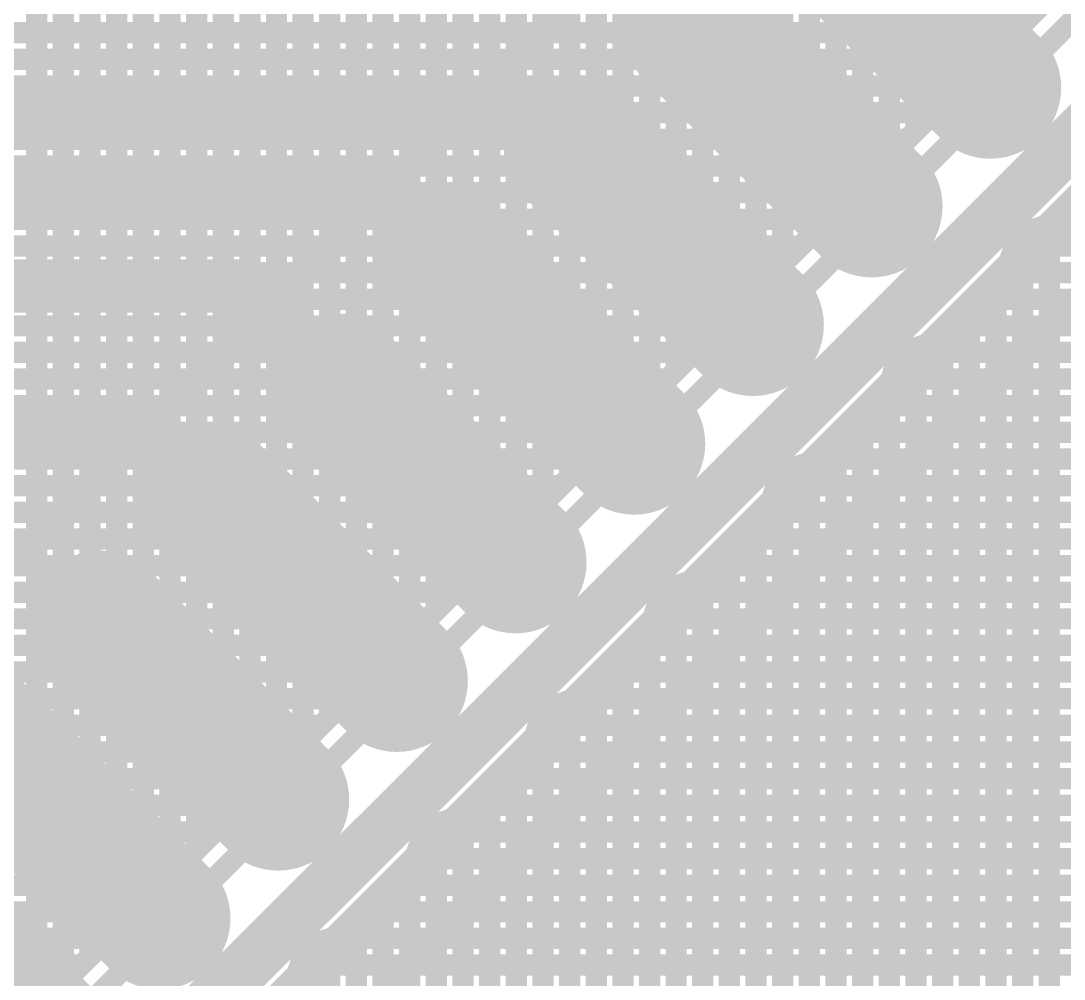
# Model space of a CAD drawing. Header units: millimetres. Extents: x 1.42 to 3.4, y 1.21 to 3.22.
# Drawn here: x 2.497 to 2.6928, y 2.1624 to 2.3422 of the extents above; entities that cross this region are included whole.
import ezdxf

# ---------------------------------------------------------------- set-up
doc = ezdxf.new("R2010")
doc.units = ezdxf.units.MM
doc.header["$MEASUREMENT"] = 0
for name, color, linetype in [('BottomLayer', 5, 'Continuous'), ('Mechanical13', 56, 'Continuous'), ('Mechanical15', 56, 'Continuous'), ('TopLayer', 1, 'Continuous'), ('TopOverlay', 2, 'Continuous'), ('TopPaste', 8, 'Continuous'), ('TopSolder', 216, 'Continuous')]:
    doc.layers.add(name, color=color, linetype=linetype)

# ---------------------------------------------------------------- blocks, each defined once
blk = doc.blocks.new('44ML_N_21')
at = {"layer": 'Mechanical13', "const_width": 0.00394}
blk.add_lwpolyline([(-0.19685, 0.19685), (0.19685, 0.19685)], dxfattribs=at)
at = {"layer": 'Mechanical15', "const_width": 0.00394}
blk.add_lwpolyline([(-0.26575, 0.26575), (0.26575, 0.26575)], dxfattribs=at)
at = {"layer": 'TopLayer', "const_width": 0.02165}
for points in [[(-0.09449, 0.24606), (-0.09449, 0.19882)], [(-0.06299, 0.24606), (-0.06299, 0.19882)], [(-0.0315, 0.24606), (-0.0315, 0.19882)], [(0, 0.24606), (0, 0.19882)], [(0.0315, 0.24606), (0.0315, 0.19882)], [(0.06299, 0.24606), (0.06299, 0.19882)], [(0.09449, 0.24606), (0.09449, 0.19882)], [(0.12598, 0.24606), (0.12598, 0.19882)], [(0.15748, 0.24606), (0.15748, 0.19882)]]:
    blk.add_lwpolyline(points, dxfattribs=at)
at = {"layer": 'TopLayer', "const_width": 0.01083}
for points in [[(-0.06841, 0.24606, 1), (-0.05758, 0.24606, 1)], [(-0.03691, 0.24606, 1), (-0.02608, 0.24606, 1)], [(-0.00541, 0.24606, 1), (0.00541, 0.24606, 1)], [(0.02608, 0.24606, 1), (0.03691, 0.24606, 1)], [(0.05758, 0.24606, 1), (0.06841, 0.24606, 1)], [(0.08907, 0.24606, 1), (0.0999, 0.24606, 1)], [(0.12057, 0.24606, 1), (0.1314, 0.24606, 1)], [(-0.06841, 0.19882, 1), (-0.05758, 0.19882, 1)], [(-0.03691, 0.19882, 1), (-0.02608, 0.19882, 1)], [(-0.00541, 0.19882, 1), (0.00541, 0.19882, 1)], [(0.02608, 0.19882, 1), (0.03691, 0.19882, 1)], [(0.05758, 0.19882, 1), (0.06841, 0.19882, 1)], [(0.08907, 0.19882, 1), (0.0999, 0.19882, 1)], [(0.12057, 0.19882, 1), (0.1314, 0.19882, 1)], [(0.15207, 0.19882, 1), (0.16289, 0.19882, 1)]]:
    blk.add_lwpolyline(points, format="xyb", close=True, dxfattribs=at)
at = {"layer": 'TopOverlay', "const_width": 0.00787}
blk.add_lwpolyline([(-0.17126, 0.17126), (0.17126, 0.17126)], dxfattribs=at)
at = {"layer": 'TopPaste', "const_width": 0.02165}
for points in [[(-0.09449, 0.24606), (-0.09449, 0.19882)], [(-0.06299, 0.24606), (-0.06299, 0.19882)], [(-0.0315, 0.24606), (-0.0315, 0.19882)], [(0, 0.24606), (0, 0.19882)], [(0.0315, 0.24606), (0.0315, 0.19882)], [(0.06299, 0.24606), (0.06299, 0.19882)], [(0.09449, 0.24606), (0.09449, 0.19882)], [(0.12598, 0.24606), (0.12598, 0.19882)], [(0.15748, 0.24606), (0.15748, 0.19882)]]:
    blk.add_lwpolyline(points, dxfattribs=at)
at = {"layer": 'TopPaste', "const_width": 0.01083}
for points in [[(-0.06841, 0.24606, 1), (-0.05758, 0.24606, 1)], [(-0.03691, 0.24606, 1), (-0.02608, 0.24606, 1)], [(-0.00541, 0.24606, 1), (0.00541, 0.24606, 1)], [(0.02608, 0.24606, 1), (0.03691, 0.24606, 1)], [(0.05758, 0.24606, 1), (0.06841, 0.24606, 1)], [(0.08907, 0.24606, 1), (0.0999, 0.24606, 1)], [(0.12057, 0.24606, 1), (0.1314, 0.24606, 1)], [(-0.06841, 0.19882, 1), (-0.05758, 0.19882, 1)], [(-0.03691, 0.19882, 1), (-0.02608, 0.19882, 1)], [(-0.00541, 0.19882, 1), (0.00541, 0.19882, 1)], [(0.02608, 0.19882, 1), (0.03691, 0.19882, 1)], [(0.05758, 0.19882, 1), (0.06841, 0.19882, 1)], [(0.08907, 0.19882, 1), (0.0999, 0.19882, 1)], [(0.12057, 0.19882, 1), (0.1314, 0.19882, 1)], [(0.15207, 0.19882, 1), (0.16289, 0.19882, 1)]]:
    blk.add_lwpolyline(points, format="xyb", close=True, dxfattribs=at)
at = {"layer": 'TopSolder', "const_width": 0.02665}
for points in [[(-0.09449, 0.24606), (-0.09449, 0.19882)], [(-0.06299, 0.24606), (-0.06299, 0.19882)], [(-0.0315, 0.24606), (-0.0315, 0.19882)], [(0, 0.24606), (0, 0.19882)], [(0.0315, 0.24606), (0.0315, 0.19882)], [(0.06299, 0.24606), (0.06299, 0.19882)], [(0.09449, 0.24606), (0.09449, 0.19882)], [(0.12598, 0.24606), (0.12598, 0.19882)], [(0.15748, 0.24606), (0.15748, 0.19882)]]:
    blk.add_lwpolyline(points, dxfattribs=at)
at = {"layer": 'TopSolder', "const_width": 0.01333}
for points in [[(-0.06966, 0.24606, 1), (-0.05633, 0.24606, 1)], [(-0.03816, 0.24606, 1), (-0.02483, 0.24606, 1)], [(-0.00666, 0.24606, 1), (0.00666, 0.24606, 1)], [(0.02483, 0.24606, 1), (0.03816, 0.24606, 1)], [(0.05633, 0.24606, 1), (0.06966, 0.24606, 1)], [(0.08782, 0.24606, 1), (0.10115, 0.24606, 1)], [(0.11932, 0.24606, 1), (0.13265, 0.24606, 1)], [(-0.10115, 0.19882, 1), (-0.08782, 0.19882, 1)], [(-0.06966, 0.19882, 1), (-0.05633, 0.19882, 1)], [(-0.03816, 0.19882, 1), (-0.02483, 0.19882, 1)], [(-0.00666, 0.19882, 1), (0.00666, 0.19882, 1)], [(0.02483, 0.19882, 1), (0.03816, 0.19882, 1)], [(0.05633, 0.19882, 1), (0.06966, 0.19882, 1)], [(0.08782, 0.19882, 1), (0.10115, 0.19882, 1)], [(0.11932, 0.19882, 1), (0.13265, 0.19882, 1)], [(0.15082, 0.19882, 1), (0.16414, 0.19882, 1)]]:
    blk.add_lwpolyline(points, format="xyb", close=True, dxfattribs=at)

msp = doc.modelspace()

# ---------------------------------------------------------------- linework, layer by layer
at = {"layer": 'BottomLayer'}
for points, const_width in [([(2.5, 2.15661), (2.5, 2.618)], 0.004), ([(2.505, 2.16161), (2.505, 2.618)], 0.004), ([(2.51, 2.16661), (2.51, 2.618)], 0.004), ([(2.515, 2.17161), (2.515, 2.618)], 0.004), ([(2.52, 2.17661), (2.52, 2.618)], 0.004), ([(2.525, 2.18161), (2.525, 2.618)], 0.004), ([(2.53, 2.18661), (2.53, 2.618)], 0.004), ([(2.535, 2.19161), (2.535, 2.618)], 0.004), ([(2.54, 2.19661), (2.54, 2.618)], 0.004), ([(2.545, 2.20161), (2.545, 2.618)], 0.004), ([(2.55, 2.20661), (2.55, 2.618)], 0.004), ([(2.555, 2.21161), (2.555, 2.618)], 0.004), ([(2.56, 2.21661), (2.56, 2.618)], 0.004), ([(2.565, 2.22161), (2.565, 2.618)], 0.004), ([(2.57, 2.22661), (2.57, 2.618)], 0.004), ([(2.575, 2.23161), (2.575, 2.618)], 0.004), ([(2.58, 2.23661), (2.58, 2.618)], 0.004), ([(2.585, 2.24161), (2.585, 2.618)], 0.004), ([(2.59, 2.24661), (2.59, 2.618)], 0.004), ([(2.595, 2.25161), (2.595, 2.618)], 0.004), ([(2.6, 2.25661), (2.6, 2.618)], 0.004), ([(2.605, 2.26161), (2.605, 2.618)], 0.004), ([(2.61, 2.26661), (2.61, 2.618)], 0.004), ([(2.615, 2.27161), (2.615, 2.618)], 0.004), ([(2.62, 2.27661), (2.62, 2.618)], 0.004), ([(2.625, 2.28161), (2.625, 2.618)], 0.004), ([(2.63, 2.28661), (2.63, 2.618)], 0.004), ([(2.635, 2.29161), (2.635, 2.618)], 0.004), ([(2.64, 2.29661), (2.64, 2.618)], 0.004), ([(2.645, 2.30161), (2.645, 2.618)], 0.004), ([(2.65, 2.30661), (2.65, 2.618)], 0.004), ([(2.655, 2.31161), (2.655, 2.618)], 0.004), ([(2.66, 2.31661), (2.66, 2.618)], 0.004), ([(2.665, 2.32161), (2.665, 2.618)], 0.004), ([(2.67, 2.32661), (2.67, 2.618)], 0.004), ([(2.675, 2.33161), (2.675, 2.618)], 0.004), ([(2.68, 2.33661), (2.68, 2.618)], 0.004), ([(2.685, 2.34161), (2.685, 2.618)], 0.004), ([(2.38889, 2.0455), (2.78308, 2.4397)], 0.004), ([(2.398, 2.0235), (2.812, 2.4375)], 0.01), ([(2.4136, 2.00798), (2.8142, 2.40858)], 0.004), ([(2.3155, 2.34), (2.68339, 2.34)], 0.004), ([(2.3155, 2.335), (2.67839, 2.335)], 0.004), ([(2.3155, 2.33), (2.67339, 2.33)], 0.004), ([(2.3155, 2.325), (2.66839, 2.325)], 0.004), ([(2.3155, 2.32), (2.66339, 2.32)], 0.004), ([(2.3155, 2.315), (2.65839, 2.315)], 0.004), ([(2.3155, 2.31), (2.65339, 2.31)], 0.004), ([(2.3155, 2.305), (2.64839, 2.305)], 0.004), ([(2.3155, 2.3), (2.64339, 2.3)], 0.004), ([(2.3155, 2.295), (2.63839, 2.295)], 0.004), ([(2.3155, 2.29), (2.63339, 2.29)], 0.004), ([(2.3155, 2.285), (2.62839, 2.285)], 0.004), ([(2.69061, 2.285), (2.953, 2.285)], 0.004), ([(2.69, 1.631), (2.69, 2.28439)], 0.004), ([(2.3155, 2.28), (2.62339, 2.28)], 0.004), ([(2.685, 1.631), (2.685, 2.27939)], 0.004), ([(2.68561, 2.28), (2.953, 2.28)], 0.004), ([(2.3155, 2.275), (2.61839, 2.275)], 0.004), ([(2.68061, 2.275), (2.953, 2.275)], 0.004), ([(2.68, 1.631), (2.68, 2.27439)], 0.004), ([(2.3155, 2.27), (2.61339, 2.27)], 0.004), ([(2.675, 1.631), (2.675, 2.26939)], 0.004), ([(2.67561, 2.27), (2.953, 2.27)], 0.004), ([(2.3155, 2.265), (2.60839, 2.265)], 0.004), ([(2.67, 1.631), (2.67, 2.26439)], 0.004), ([(2.67061, 2.265), (2.953, 2.265)], 0.004), ([(2.3155, 2.26), (2.60339, 2.26)], 0.004), ([(2.665, 1.631), (2.665, 2.25939)], 0.004), ([(2.66561, 2.26), (2.953, 2.26)], 0.004), ([(2.3155, 2.255), (2.59839, 2.255)], 0.004), ([(2.66, 1.631), (2.66, 2.25439)], 0.004), ([(2.66061, 2.255), (2.95081, 2.255)], 0.004), ([(2.3155, 2.25), (2.59339, 2.25)], 0.004), ([(2.65561, 2.25), (2.94817, 2.25)], 0.004), ([(2.655, 1.631), (2.655, 2.24939)], 0.004), ([(2.3155, 2.245), (2.58839, 2.245)], 0.004), ([(2.65, 1.631), (2.65, 2.24439)], 0.004), ([(2.65061, 2.245), (2.94663, 2.245)], 0.004), ([(2.3155, 2.24), (2.58339, 2.24)], 0.004), ([(2.64561, 2.24), (2.94602, 2.24)], 0.004), ([(2.645, 1.631), (2.645, 2.23939)], 0.004), ([(2.3155, 2.235), (2.57839, 2.235)], 0.004), ([(2.64, 1.631), (2.64, 2.23439)], 0.004), ([(2.64061, 2.235), (2.94628, 2.235)], 0.004), ([(2.3155, 2.23), (2.57339, 2.23)], 0.004), ([(2.63561, 2.23), (2.94743, 2.23)], 0.004), ([(2.635, 1.631), (2.635, 2.22939)], 0.004), ([(2.3155, 2.225), (2.56839, 2.225)], 0.004), ([(2.63, 1.631), (2.63, 2.22439)], 0.004), ([(2.63061, 2.225), (2.9496, 2.225)], 0.004), ([(2.3155, 2.22), (2.56339, 2.22)], 0.004), ([(2.625, 1.631), (2.625, 2.21939)], 0.004), ([(2.62561, 2.22), (2.95309, 2.22)], 0.004), ([(2.3155, 2.215), (2.55839, 2.215)], 0.004), ([(2.62, 1.631), (2.62, 2.21439)], 0.004), ([(2.62061, 2.215), (2.95872, 2.215)], 0.004), ([(2.3155, 2.21), (2.55339, 2.21)], 0.004), ([(2.615, 1.79472), (2.615, 2.20939)], 0.004), ([(2.61561, 2.21), (2.975, 2.21)], 0.004), ([(2.3155, 2.205), (2.54839, 2.205)], 0.004), ([(2.61061, 2.205), (3.384, 2.205)], 0.004), ([(2.61, 1.80142), (2.61, 2.20439)], 0.004), ([(2.3155, 2.2), (2.54339, 2.2)], 0.004), ([(2.605, 1.80542), (2.605, 2.19939)], 0.004), ([(2.60561, 2.2), (3.384, 2.2)], 0.004), ([(2.3155, 2.195), (2.53839, 2.195)], 0.004), ([(2.60061, 2.195), (3.384, 2.195)], 0.004), ([(2.6, 1.80794), (2.6, 2.19439)], 0.004), ([(2.3155, 2.19), (2.53339, 2.19)], 0.004), ([(2.595, 1.80938), (2.595, 2.18939)], 0.004), ([(2.59561, 2.19), (3.384, 2.19)], 0.004), ([(2.3155, 2.185), (2.52839, 2.185)], 0.004), ([(2.59061, 2.185), (3.384, 2.185)], 0.004), ([(2.59, 1.81152), (2.59, 2.18439)], 0.004), ([(2.3155, 2.18), (2.52339, 2.18)], 0.004), ([(2.585, 1.81652), (2.585, 2.17939)], 0.004), ([(2.58561, 2.18), (3.384, 2.18)], 0.004), ([(2.3155, 2.175), (2.51839, 2.175)], 0.004), ([(2.58, 1.82152), (2.58, 2.17439)], 0.004), ([(2.58061, 2.175), (3.384, 2.175)], 0.004), ([(2.3155, 2.17), (2.51339, 2.17)], 0.004), ([(2.575, 1.82652), (2.575, 2.16939)], 0.004), ([(2.57561, 2.17), (3.384, 2.17)], 0.004), ([(2.3155, 2.165), (2.50839, 2.165)], 0.004), ([(2.57, 1.83147), (2.57, 2.16439)], 0.004), ([(2.57061, 2.165), (3.384, 2.165)], 0.004)]:
    msp.add_lwpolyline(points, dxfattribs=dict(at, const_width=const_width))
at = {"layer": 'BottomLayer', "const_width": 0.002}
for points in [[(2.684, 2.34161, 1), (2.686, 2.34161, 1)], [(2.68239, 2.34, 1), (2.68439, 2.34, 1)], [(2.679, 2.33661, 1), (2.681, 2.33661, 1)], [(2.67739, 2.335, 1), (2.67939, 2.335, 1)], [(2.67239, 2.33, 1), (2.67439, 2.33, 1)], [(2.674, 2.33161, 1), (2.676, 2.33161, 1)], [(2.669, 2.32661, 1), (2.671, 2.32661, 1)], [(2.66739, 2.325, 1), (2.66939, 2.325, 1)], [(2.66239, 2.32, 1), (2.66439, 2.32, 1)], [(2.664, 2.32161, 1), (2.666, 2.32161, 1)], [(2.659, 2.31661, 1), (2.661, 2.31661, 1)], [(2.65739, 2.315, 1), (2.65939, 2.315, 1)], [(2.654, 2.31161, 1), (2.656, 2.31161, 1)], [(2.65239, 2.31, 1), (2.65439, 2.31, 1)], [(2.649, 2.30661, 1), (2.651, 2.30661, 1)], [(2.64739, 2.305, 1), (2.64939, 2.305, 1)], [(2.644, 2.30161, 1), (2.646, 2.30161, 1)], [(2.64239, 2.3, 1), (2.64439, 2.3, 1)], [(2.639, 2.29661, 1), (2.641, 2.29661, 1)], [(2.63739, 2.295, 1), (2.63939, 2.295, 1)], [(2.634, 2.29161, 1), (2.636, 2.29161, 1)], [(2.63239, 2.29, 1), (2.63439, 2.29, 1)], [(2.62739, 2.285, 1), (2.62939, 2.285, 1)], [(2.629, 2.28661, 1), (2.631, 2.28661, 1)], [(2.68961, 2.285, 1), (2.69161, 2.285, 1)], [(2.689, 2.28439, 1), (2.691, 2.28439, 1)], [(2.624, 2.28161, 1), (2.626, 2.28161, 1)], [(2.62239, 2.28, 1), (2.62439, 2.28, 1)], [(2.684, 2.27939, 1), (2.686, 2.27939, 1)], [(2.68461, 2.28, 1), (2.68661, 2.28, 1)], [(2.61739, 2.275, 1), (2.61939, 2.275, 1)], [(2.619, 2.27661, 1), (2.621, 2.27661, 1)], [(2.67961, 2.275, 1), (2.68161, 2.275, 1)], [(2.679, 2.27439, 1), (2.681, 2.27439, 1)], [(2.614, 2.27161, 1), (2.616, 2.27161, 1)], [(2.61239, 2.27, 1), (2.61439, 2.27, 1)], [(2.674, 2.26939, 1), (2.676, 2.26939, 1)], [(2.67461, 2.27, 1), (2.67661, 2.27, 1)], [(2.609, 2.26661, 1), (2.611, 2.26661, 1)], [(2.60739, 2.265, 1), (2.60939, 2.265, 1)], [(2.669, 2.26439, 1), (2.671, 2.26439, 1)], [(2.66961, 2.265, 1), (2.67161, 2.265, 1)], [(2.604, 2.26161, 1), (2.606, 2.26161, 1)], [(2.60239, 2.26, 1), (2.60439, 2.26, 1)], [(2.664, 2.25939, 1), (2.666, 2.25939, 1)], [(2.66461, 2.26, 1), (2.66661, 2.26, 1)], [(2.599, 2.25661, 1), (2.601, 2.25661, 1)], [(2.59739, 2.255, 1), (2.59939, 2.255, 1)], [(2.659, 2.25439, 1), (2.661, 2.25439, 1)], [(2.65961, 2.255, 1), (2.66161, 2.255, 1)], [(2.594, 2.25161, 1), (2.596, 2.25161, 1)], [(2.59239, 2.25, 1), (2.59439, 2.25, 1)], [(2.65461, 2.25, 1), (2.65661, 2.25, 1)], [(2.654, 2.24939, 1), (2.656, 2.24939, 1)], [(2.589, 2.24661, 1), (2.591, 2.24661, 1)], [(2.58739, 2.245, 1), (2.58939, 2.245, 1)], [(2.649, 2.24439, 1), (2.651, 2.24439, 1)], [(2.64961, 2.245, 1), (2.65161, 2.245, 1)], [(2.58239, 2.24, 1), (2.58439, 2.24, 1)], [(2.584, 2.24161, 1), (2.586, 2.24161, 1)], [(2.64461, 2.24, 1), (2.64661, 2.24, 1)], [(2.644, 2.23939, 1), (2.646, 2.23939, 1)], [(2.579, 2.23661, 1), (2.581, 2.23661, 1)], [(2.57739, 2.235, 1), (2.57939, 2.235, 1)], [(2.639, 2.23439, 1), (2.641, 2.23439, 1)], [(2.63961, 2.235, 1), (2.64161, 2.235, 1)], [(2.57239, 2.23, 1), (2.57439, 2.23, 1)], [(2.574, 2.23161, 1), (2.576, 2.23161, 1)], [(2.63461, 2.23, 1), (2.63661, 2.23, 1)], [(2.634, 2.22939, 1), (2.636, 2.22939, 1)], [(2.569, 2.22661, 1), (2.571, 2.22661, 1)], [(2.56739, 2.225, 1), (2.56939, 2.225, 1)], [(2.629, 2.22439, 1), (2.631, 2.22439, 1)], [(2.62961, 2.225, 1), (2.63161, 2.225, 1)], [(2.564, 2.22161, 1), (2.566, 2.22161, 1)], [(2.56239, 2.22, 1), (2.56439, 2.22, 1)], [(2.624, 2.21939, 1), (2.626, 2.21939, 1)], [(2.62461, 2.22, 1), (2.62661, 2.22, 1)], [(2.559, 2.21661, 1), (2.561, 2.21661, 1)], [(2.55739, 2.215, 1), (2.55939, 2.215, 1)], [(2.619, 2.21439, 1), (2.621, 2.21439, 1)], [(2.61961, 2.215, 1), (2.62161, 2.215, 1)], [(2.554, 2.21161, 1), (2.556, 2.21161, 1)], [(2.55239, 2.21, 1), (2.55439, 2.21, 1)], [(2.614, 2.20939, 1), (2.616, 2.20939, 1)], [(2.61461, 2.21, 1), (2.61661, 2.21, 1)], [(2.549, 2.20661, 1), (2.551, 2.20661, 1)], [(2.54739, 2.205, 1), (2.54939, 2.205, 1)], [(2.60961, 2.205, 1), (2.61161, 2.205, 1)], [(2.609, 2.20439, 1), (2.611, 2.20439, 1)], [(2.544, 2.20161, 1), (2.546, 2.20161, 1)], [(2.54239, 2.2, 1), (2.54439, 2.2, 1)], [(2.604, 2.19939, 1), (2.606, 2.19939, 1)], [(2.60461, 2.2, 1), (2.60661, 2.2, 1)], [(2.539, 2.19661, 1), (2.541, 2.19661, 1)], [(2.53739, 2.195, 1), (2.53939, 2.195, 1)], [(2.59961, 2.195, 1), (2.60161, 2.195, 1)], [(2.599, 2.19439, 1), (2.601, 2.19439, 1)], [(2.534, 2.19161, 1), (2.536, 2.19161, 1)], [(2.53239, 2.19, 1), (2.53439, 2.19, 1)], [(2.594, 2.18939, 1), (2.596, 2.18939, 1)], [(2.59461, 2.19, 1), (2.59661, 2.19, 1)], [(2.52739, 2.185, 1), (2.52939, 2.185, 1)], [(2.529, 2.18661, 1), (2.531, 2.18661, 1)], [(2.58961, 2.185, 1), (2.59161, 2.185, 1)], [(2.589, 2.18439, 1), (2.591, 2.18439, 1)], [(2.524, 2.18161, 1), (2.526, 2.18161, 1)], [(2.52239, 2.18, 1), (2.52439, 2.18, 1)], [(2.584, 2.17939, 1), (2.586, 2.17939, 1)], [(2.58461, 2.18, 1), (2.58661, 2.18, 1)], [(2.519, 2.17661, 1), (2.521, 2.17661, 1)], [(2.51739, 2.175, 1), (2.51939, 2.175, 1)], [(2.579, 2.17439, 1), (2.581, 2.17439, 1)], [(2.57961, 2.175, 1), (2.58161, 2.175, 1)], [(2.514, 2.17161, 1), (2.516, 2.17161, 1)], [(2.51239, 2.17, 1), (2.51439, 2.17, 1)], [(2.574, 2.16939, 1), (2.576, 2.16939, 1)], [(2.57461, 2.17, 1), (2.57661, 2.17, 1)], [(2.509, 2.16661, 1), (2.511, 2.16661, 1)], [(2.50739, 2.165, 1), (2.50939, 2.165, 1)], [(2.569, 2.16439, 1), (2.571, 2.16439, 1)], [(2.56961, 2.165, 1), (2.57161, 2.165, 1)], [(2.504, 2.16161, 1), (2.506, 2.16161, 1)]]:
    msp.add_lwpolyline(points, format="xyb", close=True, dxfattribs=at)
at = {"layer": 'TopLayer'}
for points, const_width in [([(2.55408, 2.41), (2.63996, 2.32412)], 0.015), ([(1.939, 2.325), (2.59454, 2.325)], 0.01), ([(2.59454, 2.325), (2.61769, 2.30185)], 0.01), ([(1.9785, 2.309), (2.566, 2.309)], 0.01), ([(2.566, 2.309), (2.59542, 2.27958)], 0.01), ([(2.69177, 2.305), (2.72456, 2.305)], 0.004), ([(2.685, 1.85296), (2.685, 2.30253)], 0.004), ([(2.69, 1.85134), (2.69, 2.30416)], 0.004), ([(2.68349, 2.3), (2.73285, 2.3)], 0.004), ([(2.021, 2.2925), (2.53796, 2.2925)], 0.01), ([(2.53796, 2.2925), (2.57315, 2.25731)], 0.01), ([(2.68157, 2.295), (2.73477, 2.295)], 0.004), ([(2.68, 1.86324), (2.68, 2.29226)], 0.004), ([(2.67837, 2.29), (2.73797, 2.29)], 0.004), ([(2.67315, 2.285), (2.74318, 2.285)], 0.004), ([(2.675, 1.86901), (2.675, 2.28648)], 0.004), ([(2.67, 1.8725), (2.67, 2.28299)], 0.004), ([(2.665, 1.87463), (2.665, 2.28087)], 0.004), ([(2.66174, 2.28), (2.75459, 2.28)], 0.004), ([(2.66031, 2.275), (2.75603, 2.275)], 0.004), ([(2.66, 1.88124), (2.66, 2.27425)], 0.004), ([(2.65774, 2.27), (2.7586, 2.27)], 0.004), ([(2.219, 2.266), (2.51992, 2.266)], 0.01), ([(2.51992, 2.266), (2.55088, 2.23504)], 0.01), ([(2.655, 1.88905), (2.655, 2.26644)], 0.004), ([(2.65359, 2.265), (2.76275, 2.265)], 0.004), ([(2.65, 1.89339), (2.65, 2.26211)], 0.004), ([(2.645, 1.89607), (2.645, 2.25942)], 0.004), ([(2.64631, 2.26), (2.77003, 2.26)], 0.004), ([(2.64, 1.8976), (2.64, 2.25789)], 0.004), ([(2.63881, 2.255), (2.77752, 2.255)], 0.004), ([(2.63679, 2.25), (2.77954, 2.25)], 0.004), ([(2.635, 1.90846), (2.635, 2.24703)], 0.004), ([(2.63345, 2.245), (2.78289, 2.245)], 0.004), ([(2.62797, 2.24), (2.78837, 2.24)], 0.004), ([(2.63, 1.91394), (2.63, 2.24155)], 0.004), ([(2.625, 1.91729), (2.625, 2.23821)], 0.004), ([(2.62, 1.91931), (2.62, 2.23619)], 0.004), ([(2.61711, 2.235), (2.79923, 2.235)], 0.004), ([(2.61558, 2.23), (2.80076, 2.23)], 0.004), ([(2.615, 1.92681), (2.615, 2.22869)], 0.004), ([(2.61289, 2.225), (2.80344, 2.225)], 0.004), ([(2.61, 1.93408), (2.61, 2.22141)], 0.004), ([(2.60856, 2.22), (2.80778, 2.22)], 0.004), ([(2.605, 1.93823), (2.605, 2.21726)], 0.004), ([(2.6, 1.9408), (2.6, 2.21469)], 0.004), ([(2.60075, 2.215), (2.81559, 2.215)], 0.004), ([(2.595, 1.94224), (2.595, 2.21326)], 0.004), ([(2.59413, 2.21), (2.8222, 2.21)], 0.004), ([(2.59201, 2.205), (2.82433, 2.205)], 0.004), ([(2.59, 1.95365), (2.59, 2.20185)], 0.004), ([(2.58852, 2.2), (2.82782, 2.2)], 0.004), ([(2.585, 1.95886), (2.585, 2.19663)], 0.004), ([(2.58274, 2.195), (2.83359, 2.195)], 0.004), ([(2.58, 1.96206), (2.58, 2.19343)], 0.004), ([(2.575, 1.96398), (2.575, 2.19151)], 0.004), ([(2.57247, 2.19), (2.84387, 2.19)], 0.004), ([(2.57084, 2.185), (2.84549, 2.185)], 0.004), ([(2.57, 1.97227), (2.57, 2.18323)], 0.004), ([(2.56803, 2.18), (2.8483, 2.18)], 0.004), ([(2.565, 1.9791), (2.565, 2.1764)], 0.004), ([(2.5635, 2.175), (2.85284, 2.175)], 0.004), ([(2.56, 1.98307), (2.56, 2.17243)], 0.004), ([(2.555, 1.98552), (2.555, 2.16998)], 0.004), ([(2.55506, 2.17), (2.86127, 2.17)], 0.004), ([(2.55, 1.98859), (2.55, 2.1669)], 0.004), ([(2.54944, 2.165), (2.8669, 2.165)], 0.004)]:
    msp.add_lwpolyline(points, dxfattribs=dict(at, const_width=const_width))
for points, const_width in [([(2.59204, 2.325, 1), (2.59704, 2.325, 1)], 0.005), ([(2.59204, 2.325, 1), (2.59704, 2.325, 1)], 0.005), ([(2.63621, 2.32412, 1), (2.64371, 2.32412, 1)], 0.0075), ([(2.5635, 2.309, 1), (2.5685, 2.309, 1)], 0.005), ([(2.5635, 2.309, 1), (2.5685, 2.309, 1)], 0.005), ([(2.61519, 2.30185, 1), (2.62019, 2.30185, 1)], 0.005), ([(2.69077, 2.305, 1), (2.69277, 2.305, 1)], 0.002), ([(2.68302, 2.30233, 1), (2.68502, 2.30233, 1)], 0.002), ([(2.68302, 2.30233, 1), (2.68502, 2.30233, 1)], 0.002), ([(2.684, 2.30253, 1), (2.686, 2.30253, 1)], 0.002), ([(2.689, 2.30416, 1), (2.691, 2.30416, 1)], 0.002), ([(2.68249, 2.3, 1), (2.68449, 2.3, 1)], 0.002), ([(2.53546, 2.2925, 1), (2.54046, 2.2925, 1)], 0.005), ([(2.53546, 2.2925, 1), (2.54046, 2.2925, 1)], 0.005), ([(2.68057, 2.295, 1), (2.68257, 2.295, 1)], 0.002), ([(2.679, 2.29226, 1), (2.681, 2.29226, 1)], 0.002), ([(2.67737, 2.29, 1), (2.67937, 2.29, 1)], 0.002), ([(2.67215, 2.285, 1), (2.67415, 2.285, 1)], 0.002), ([(2.674, 2.28648, 1), (2.676, 2.28648, 1)], 0.002), ([(2.669, 2.28299, 1), (2.671, 2.28299, 1)], 0.002), ([(2.59292, 2.27958, 1), (2.59792, 2.27958, 1)], 0.005), ([(2.664, 2.28087, 1), (2.666, 2.28087, 1)], 0.002), ([(2.66074, 2.28, 1), (2.66274, 2.28, 1)], 0.002), ([(2.66075, 2.28006, 1), (2.66275, 2.28006, 1)], 0.002), ([(2.66075, 2.28006, 1), (2.66275, 2.28006, 1)], 0.002), ([(2.65931, 2.275, 1), (2.66131, 2.275, 1)], 0.002), ([(2.659, 2.27425, 1), (2.661, 2.27425, 1)], 0.002), ([(2.65674, 2.27, 1), (2.65874, 2.27, 1)], 0.002), ([(2.51742, 2.266, 1), (2.52242, 2.266, 1)], 0.005), ([(2.51742, 2.266, 1), (2.52242, 2.266, 1)], 0.005), ([(2.654, 2.26644, 1), (2.656, 2.26644, 1)], 0.002), ([(2.65259, 2.265, 1), (2.65459, 2.265, 1)], 0.002), ([(2.649, 2.26211, 1), (2.651, 2.26211, 1)], 0.002), ([(2.57065, 2.25731, 1), (2.57565, 2.25731, 1)], 0.005), ([(2.644, 2.25942, 1), (2.646, 2.25942, 1)], 0.002), ([(2.64531, 2.26, 1), (2.64731, 2.26, 1)], 0.002), ([(2.63848, 2.25779, 1), (2.64048, 2.25779, 1)], 0.002), ([(2.63848, 2.25779, 1), (2.64048, 2.25779, 1)], 0.002), ([(2.639, 2.25789, 1), (2.641, 2.25789, 1)], 0.002), ([(2.63781, 2.255, 1), (2.63981, 2.255, 1)], 0.002), ([(2.63579, 2.25, 1), (2.63779, 2.25, 1)], 0.002), ([(2.634, 2.24703, 1), (2.636, 2.24703, 1)], 0.002), ([(2.63245, 2.245, 1), (2.63445, 2.245, 1)], 0.002), ([(2.62697, 2.24, 1), (2.62897, 2.24, 1)], 0.002), ([(2.629, 2.24155, 1), (2.631, 2.24155, 1)], 0.002), ([(2.54838, 2.23504, 1), (2.55338, 2.23504, 1)], 0.005), ([(2.624, 2.23821, 1), (2.626, 2.23821, 1)], 0.002), ([(2.619, 2.23619, 1), (2.621, 2.23619, 1)], 0.002), ([(2.61611, 2.235, 1), (2.61811, 2.235, 1)], 0.002), ([(2.61621, 2.23552, 1), (2.61821, 2.23552, 1)], 0.002), ([(2.61621, 2.23552, 1), (2.61821, 2.23552, 1)], 0.002), ([(2.61458, 2.23, 1), (2.61658, 2.23, 1)], 0.002), ([(2.614, 2.22869, 1), (2.616, 2.22869, 1)], 0.002), ([(2.61189, 2.225, 1), (2.61389, 2.225, 1)], 0.002), ([(2.609, 2.22141, 1), (2.611, 2.22141, 1)], 0.002), ([(2.60756, 2.22, 1), (2.60956, 2.22, 1)], 0.002), ([(2.604, 2.21726, 1), (2.606, 2.21726, 1)], 0.002), ([(2.599, 2.21469, 1), (2.601, 2.21469, 1)], 0.002), ([(2.59975, 2.215, 1), (2.60175, 2.215, 1)], 0.002), ([(2.59394, 2.21325, 1), (2.59594, 2.21325, 1)], 0.002), ([(2.59394, 2.21325, 1), (2.59594, 2.21325, 1)], 0.002), ([(2.594, 2.21326, 1), (2.596, 2.21326, 1)], 0.002), ([(2.59313, 2.21, 1), (2.59513, 2.21, 1)], 0.002), ([(2.59101, 2.205, 1), (2.59301, 2.205, 1)], 0.002), ([(2.589, 2.20185, 1), (2.591, 2.20185, 1)], 0.002), ([(2.58752, 2.2, 1), (2.58952, 2.2, 1)], 0.002), ([(2.584, 2.19663, 1), (2.586, 2.19663, 1)], 0.002), ([(2.58174, 2.195, 1), (2.58374, 2.195, 1)], 0.002), ([(2.579, 2.19343, 1), (2.581, 2.19343, 1)], 0.002), ([(2.57167, 2.19098, 1), (2.57367, 2.19098, 1)], 0.002), ([(2.57167, 2.19098, 1), (2.57367, 2.19098, 1)], 0.002), ([(2.574, 2.19151, 1), (2.576, 2.19151, 1)], 0.002), ([(2.57147, 2.19, 1), (2.57347, 2.19, 1)], 0.002), ([(2.56984, 2.185, 1), (2.57184, 2.185, 1)], 0.002), ([(2.569, 2.18323, 1), (2.571, 2.18323, 1)], 0.002), ([(2.56703, 2.18, 1), (2.56903, 2.18, 1)], 0.002), ([(2.564, 2.1764, 1), (2.566, 2.1764, 1)], 0.002), ([(2.5625, 2.175, 1), (2.5645, 2.175, 1)], 0.002), ([(2.559, 2.17243, 1), (2.561, 2.17243, 1)], 0.002), ([(2.554, 2.16998, 1), (2.556, 2.16998, 1)], 0.002), ([(2.55406, 2.17, 1), (2.55606, 2.17, 1)], 0.002), ([(2.5494, 2.1687, 1), (2.5514, 2.1687, 1)], 0.002), ([(2.5494, 2.1687, 1), (2.5514, 2.1687, 1)], 0.002), ([(2.549, 2.1669, 1), (2.551, 2.1669, 1)], 0.002), ([(2.54844, 2.165, 1), (2.55044, 2.165, 1)], 0.002)]:
    msp.add_lwpolyline(points, format="xyb", close=True, dxfattribs=dict(at, const_width=const_width))
at = {"layer": 'TopLayer', "const_width": 0.004}
for points in [[(2.70676, 2.32969, -0.361338), (2.68402, 2.30233)], [(2.68402, 2.30233, -0.310191), (2.66175, 2.28006)], [(2.66175, 2.28006, -0.31019), (2.63948, 2.25779)], [(2.63948, 2.25779, -0.31019), (2.61721, 2.23552)], [(2.61721, 2.23552, -0.310192), (2.59494, 2.21325)], [(2.59494, 2.21325, -0.310192), (2.57267, 2.19098)], [(2.57267, 2.19098, -0.31019), (2.5504, 2.1687)], [(2.5504, 2.1687, -0.31019), (2.52813, 2.14643)]]:
    msp.add_lwpolyline(points, format="xyb", dxfattribs=at)

# ---------------------------------------------------------------- block references
at = {"rotation": 45}
msp.add_blockref('44ML_N_21', (2.70817, 2.07775), dxfattribs=at)

doc.saveas('drawing.dxf')
